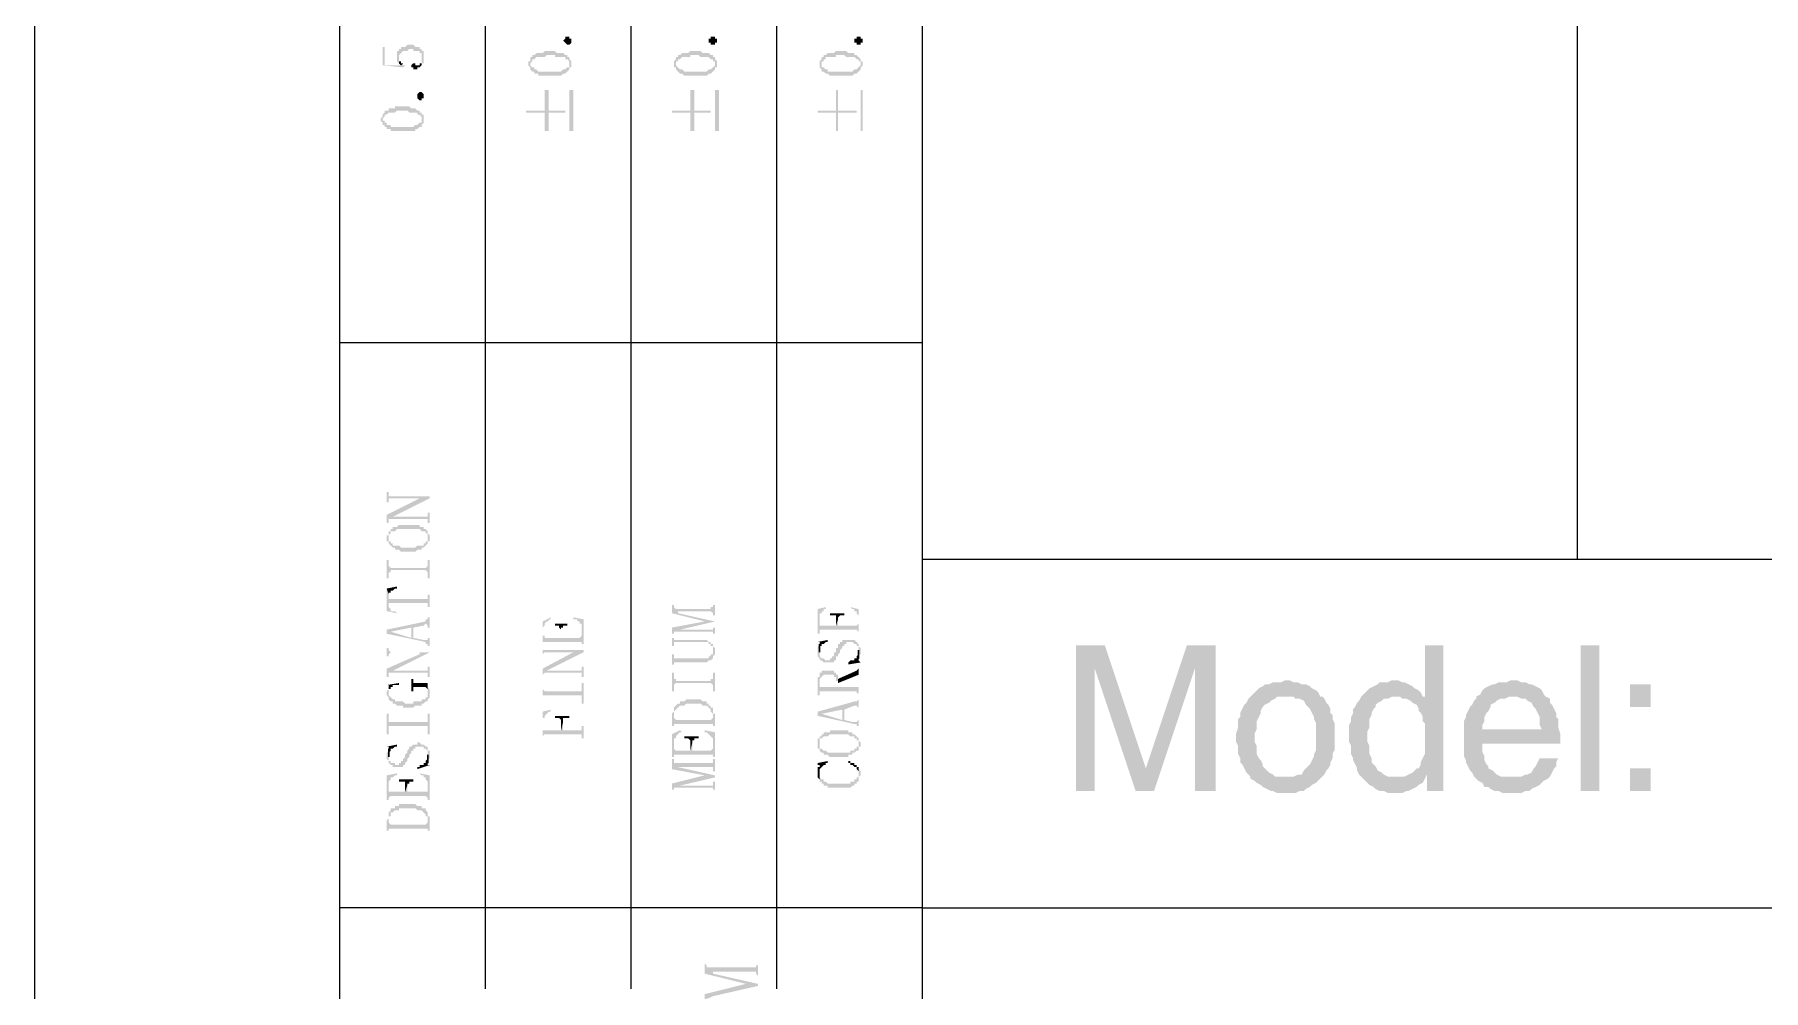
# Model space of a CAD drawing. Header units: millimetres. Extents: x 7018 to 13530, y 4187 to 5692.
# Drawn here: x 8411.44 to 8449.47, y 4977.43 to 4998.45 of the extents above; entities that cross this region are included whole.
import ezdxf

# ---------------------------------------------------------------- set-up
doc = ezdxf.new("R2010")
doc.units = ezdxf.units.MM

msp = doc.modelspace()

# ---------------------------------------------------------------- hatches: boundary and pattern name
at = {"transparency": 33554559}
for points in [[(8419.093, 4998.178), (8419.093, 4997.772), (8419.545, 4997.727), (8419.59, 4997.772), (8419.545, 4997.772), (8419.545, 4997.817), (8419.499, 4997.772), (8419.138, 4997.772), (8419.138, 4998.178)], [(8419.409, 4997.998), (8419.409, 4997.908), (8419.409, 4997.862), (8419.409, 4997.862), (8419.454, 4997.817), (8419.454, 4997.953), (8419.454, 4997.998), (8419.454, 4997.998), (8419.499, 4998.043), (8419.499, 4998.043), (8419.545, 4998.088), (8419.635, 4998.088), (8419.68, 4998.133), (8419.77, 4998.133), (8419.77, 4998.088), (8419.906, 4998.088), (8419.906, 4998.043), (8419.951, 4998.043), (8419.951, 4997.998), (8419.951, 4997.953), (8419.951, 4997.817), (8419.996, 4997.817), (8419.996, 4997.862), (8419.996, 4997.953), (8419.996, 4997.998), (8419.996, 4998.088), (8419.951, 4998.088), (8419.951, 4998.133), (8419.906, 4998.133), (8419.906, 4998.178), (8419.815, 4998.178), (8419.77, 4998.224), (8419.635, 4998.224), (8419.59, 4998.178), (8419.499, 4998.178), (8419.499, 4998.133), (8419.454, 4998.133), (8419.454, 4998.088), (8419.409, 4998.088), (8419.409, 4998.043)], [(8422.298, 4997.817), (8422.298, 4997.772), (8422.298, 4997.772), (8422.343, 4997.727), (8422.343, 4997.682), (8422.343, 4997.817), (8422.343, 4997.817), (8422.388, 4997.862), (8422.388, 4997.908), (8422.433, 4997.908), (8422.478, 4997.953), (8422.659, 4997.953), (8422.704, 4997.998), (8422.884, 4997.998), (8422.884, 4997.953), (8423.11, 4997.953), (8423.11, 4997.908), (8423.155, 4997.908), (8423.2, 4997.862), (8423.2, 4997.817), (8423.2, 4997.953), (8423.155, 4997.953), (8423.155, 4997.998), (8423.11, 4997.998), (8423.065, 4998.043), (8422.929, 4998.043), (8422.884, 4998.088), (8422.659, 4998.088), (8422.614, 4998.043), (8422.478, 4998.043), (8422.433, 4997.998), (8422.388, 4997.998), (8422.388, 4997.953), (8422.343, 4997.953), (8422.343, 4997.908), (8422.343, 4997.862), (8422.298, 4997.862)], [(8423.245, 4998.314), (8423.245, 4998.269), (8423.245, 4998.269), (8423.2, 4998.224), (8423.155, 4998.224), (8423.11, 4998.269), (8423.11, 4998.269), (8423.065, 4998.314), (8423.065, 4998.314), (8423.11, 4998.359), (8423.11, 4998.404), (8423.2, 4998.404), (8423.2, 4998.359), (8423.245, 4998.359), (8423.245, 4998.314)], [(8425.502, 4997.817), (8425.502, 4997.772), (8425.502, 4997.727), (8425.547, 4997.727), (8425.547, 4997.682), (8425.547, 4997.817), (8425.547, 4997.862), (8425.592, 4997.862), (8425.592, 4997.908), (8425.637, 4997.908), (8425.683, 4997.953), (8425.863, 4997.953), (8425.863, 4997.998), (8426.044, 4997.998), (8426.089, 4997.953), (8426.269, 4997.953), (8426.314, 4997.908), (8426.36, 4997.908), (8426.36, 4997.862), (8426.405, 4997.862), (8426.405, 4997.817), (8426.405, 4997.953), (8426.36, 4997.953), (8426.36, 4997.998), (8426.314, 4997.998), (8426.269, 4998.043), (8426.134, 4998.043), (8426.089, 4998.088), (8425.863, 4998.088), (8425.818, 4998.043), (8425.683, 4998.043), (8425.637, 4997.998), (8425.592, 4997.998), (8425.592, 4997.953), (8425.547, 4997.953), (8425.547, 4997.908), (8425.547, 4997.908), (8425.502, 4997.862)], [(8426.45, 4998.314), (8426.45, 4998.269), (8426.405, 4998.269), (8426.405, 4998.224), (8426.314, 4998.224), (8426.314, 4998.269), (8426.269, 4998.269), (8426.269, 4998.314), (8426.269, 4998.359), (8426.314, 4998.359), (8426.314, 4998.404), (8426.405, 4998.404), (8426.405, 4998.359), (8426.45, 4998.359), (8426.45, 4998.314)], [(8428.706, 4997.817), (8428.706, 4997.772), (8428.706, 4997.727), (8428.706, 4997.727), (8428.752, 4997.682), (8428.752, 4997.817), (8428.752, 4997.862), (8428.797, 4997.862), (8428.797, 4997.908), (8428.842, 4997.908), (8428.842, 4997.953), (8429.067, 4997.953), (8429.067, 4997.998), (8429.248, 4997.998), (8429.293, 4997.953), (8429.474, 4997.953), (8429.519, 4997.908), (8429.564, 4997.908), (8429.564, 4997.862), (8429.609, 4997.862), (8429.609, 4997.817), (8429.609, 4997.908), (8429.564, 4997.953), (8429.564, 4997.953), (8429.519, 4997.998), (8429.474, 4997.998), (8429.474, 4998.043), (8429.338, 4998.043), (8429.293, 4998.088), (8429.067, 4998.088), (8429.022, 4998.043), (8428.887, 4998.043), (8428.842, 4997.998), (8428.797, 4997.998), (8428.797, 4997.953), (8428.752, 4997.953), (8428.752, 4997.908), (8428.752, 4997.908), (8428.706, 4997.862)], [(8429.654, 4998.314), (8429.654, 4998.269), (8429.609, 4998.269), (8429.609, 4998.224), (8429.519, 4998.224), (8429.519, 4998.269), (8429.474, 4998.269), (8429.474, 4998.314), (8429.474, 4998.359), (8429.519, 4998.359), (8429.519, 4998.404), (8429.609, 4998.404), (8429.609, 4998.359), (8429.654, 4998.359), (8429.654, 4998.314)], [(8419.454, 4997.817), (8419.454, 4997.817), (8419.499, 4997.772), (8419.499, 4997.772), (8419.545, 4997.817), (8419.499, 4997.817), (8419.499, 4997.862), (8419.454, 4997.862), (8419.454, 4997.908), (8419.454, 4997.953)], [(8419.725, 4997.772), (8419.725, 4997.727), (8419.77, 4997.727), (8419.77, 4997.682), (8419.86, 4997.682), (8419.86, 4997.727), (8419.906, 4997.727), (8419.951, 4997.772), (8419.951, 4997.953), (8419.951, 4997.862), (8419.951, 4997.817), (8419.906, 4997.817), (8419.906, 4997.772), (8419.815, 4997.772), (8419.815, 4997.817), (8419.77, 4997.817)], [(8422.343, 4997.682), (8422.388, 4997.637), (8422.433, 4997.637), (8422.433, 4997.592), (8422.523, 4997.592), (8422.523, 4997.547), (8423.02, 4997.547), (8423.065, 4997.592), (8423.11, 4997.592), (8423.155, 4997.637), (8423.155, 4997.637), (8423.2, 4997.682), (8423.2, 4997.727), (8423.245, 4997.727), (8423.245, 4997.772), (8423.245, 4997.817), (8423.245, 4997.862), (8423.245, 4997.862), (8423.2, 4997.908), (8423.2, 4997.772), (8423.2, 4997.727), (8423.155, 4997.727), (8423.11, 4997.682), (8423.065, 4997.682), (8423.02, 4997.637), (8422.523, 4997.637), (8422.478, 4997.682), (8422.433, 4997.682), (8422.433, 4997.727), (8422.388, 4997.727), (8422.343, 4997.772), (8422.343, 4997.817)], [(8425.547, 4997.682), (8425.592, 4997.637), (8425.592, 4997.637), (8425.637, 4997.592), (8425.683, 4997.592), (8425.728, 4997.547), (8426.224, 4997.547), (8426.269, 4997.592), (8426.314, 4997.592), (8426.36, 4997.637), (8426.36, 4997.637), (8426.405, 4997.682), (8426.405, 4997.727), (8426.45, 4997.727), (8426.45, 4997.772), (8426.45, 4997.817), (8426.45, 4997.862), (8426.45, 4997.862), (8426.405, 4997.908), (8426.405, 4997.772), (8426.405, 4997.772), (8426.36, 4997.727), (8426.36, 4997.727), (8426.314, 4997.682), (8426.269, 4997.682), (8426.224, 4997.637), (8425.728, 4997.637), (8425.683, 4997.682), (8425.637, 4997.682), (8425.592, 4997.727), (8425.592, 4997.727), (8425.547, 4997.772), (8425.547, 4997.817)], [(8428.752, 4997.682), (8428.752, 4997.637), (8428.797, 4997.637), (8428.842, 4997.592), (8428.887, 4997.592), (8428.932, 4997.547), (8429.429, 4997.547), (8429.474, 4997.592), (8429.519, 4997.592), (8429.564, 4997.637), (8429.564, 4997.637), (8429.609, 4997.682), (8429.609, 4997.727), (8429.609, 4997.727), (8429.654, 4997.772), (8429.654, 4997.817), (8429.654, 4997.862), (8429.609, 4997.862), (8429.609, 4997.908), (8429.609, 4997.772), (8429.609, 4997.772), (8429.564, 4997.727), (8429.564, 4997.727), (8429.519, 4997.682), (8429.474, 4997.682), (8429.429, 4997.637), (8428.887, 4997.637), (8428.887, 4997.682), (8428.842, 4997.682), (8428.797, 4997.727), (8428.752, 4997.727), (8428.752, 4997.772), (8428.752, 4997.817)], [(8419.996, 4997.095), (8419.996, 4997.05), (8419.951, 4997.05), (8419.951, 4997.005), (8419.906, 4997.005), (8419.86, 4997.05), (8419.86, 4997.095), (8419.86, 4997.14), (8419.86, 4997.14), (8419.906, 4997.186), (8419.951, 4997.186), (8419.996, 4997.14), (8419.996, 4997.095)], [(8422.252, 4996.779), (8422.252, 4996.734), (8422.659, 4996.734), (8422.659, 4996.328), (8422.749, 4996.328), (8422.749, 4996.734), (8423.11, 4996.734), (8423.11, 4996.779), (8422.749, 4996.779), (8422.749, 4997.231), (8422.659, 4997.231), (8422.659, 4996.779)], [(8423.291, 4996.328), (8423.291, 4997.231), (8423.2, 4997.231), (8423.2, 4996.328)], [(8425.457, 4996.779), (8425.457, 4996.734), (8425.863, 4996.734), (8425.863, 4996.328), (8425.953, 4996.328), (8425.953, 4996.734), (8426.314, 4996.734), (8426.314, 4996.779), (8425.953, 4996.779), (8425.953, 4997.231), (8425.863, 4997.231), (8425.863, 4996.779)], [(8426.495, 4996.328), (8426.495, 4997.231), (8426.405, 4997.231), (8426.405, 4996.328)], [(8428.661, 4996.779), (8428.661, 4996.734), (8429.067, 4996.734), (8429.067, 4996.328), (8429.113, 4996.328), (8429.113, 4996.734), (8429.519, 4996.734), (8429.519, 4996.779), (8429.113, 4996.779), (8429.113, 4997.231), (8429.067, 4997.231), (8429.067, 4996.779)], [(8429.654, 4996.328), (8429.654, 4997.231), (8429.609, 4997.231), (8429.609, 4996.328)], [(8419.048, 4996.599), (8419.048, 4996.554), (8419.093, 4996.509), (8419.093, 4996.463), (8419.093, 4996.599), (8419.093, 4996.599), (8419.138, 4996.644), (8419.138, 4996.689), (8419.184, 4996.689), (8419.229, 4996.734), (8419.364, 4996.734), (8419.409, 4996.779), (8419.635, 4996.779), (8419.68, 4996.734), (8419.86, 4996.734), (8419.86, 4996.689), (8419.906, 4996.689), (8419.951, 4996.644), (8419.951, 4996.599), (8419.951, 4996.734), (8419.906, 4996.734), (8419.906, 4996.779), (8419.86, 4996.779), (8419.815, 4996.824), (8419.725, 4996.824), (8419.68, 4996.87), (8419.364, 4996.87), (8419.364, 4996.824), (8419.229, 4996.824), (8419.229, 4996.779), (8419.138, 4996.779), (8419.138, 4996.734), (8419.138, 4996.734), (8419.093, 4996.689), (8419.093, 4996.644), (8419.093, 4996.644)], [(8419.093, 4996.463), (8419.138, 4996.463), (8419.138, 4996.418), (8419.184, 4996.418), (8419.184, 4996.373), (8419.274, 4996.373), (8419.274, 4996.328), (8419.815, 4996.328), (8419.815, 4996.373), (8419.86, 4996.373), (8419.906, 4996.418), (8419.951, 4996.418), (8419.951, 4996.463), (8419.951, 4996.463), (8419.996, 4996.509), (8419.996, 4996.554), (8419.996, 4996.599), (8419.996, 4996.644), (8419.996, 4996.689), (8419.951, 4996.689), (8419.951, 4996.554), (8419.951, 4996.509), (8419.906, 4996.509), (8419.86, 4996.463), (8419.815, 4996.463), (8419.77, 4996.418), (8419.274, 4996.418), (8419.274, 4996.463), (8419.184, 4996.463), (8419.184, 4996.509), (8419.138, 4996.509), (8419.138, 4996.554), (8419.093, 4996.554), (8419.093, 4996.599)], [(8419.184, 4988.385), (8419.184, 4988.159), (8419.229, 4988.159), (8419.229, 4988.249), (8420.131, 4988.249), (8420.131, 4988.294), (8419.229, 4988.294), (8419.229, 4988.385)], [(8419.184, 4987.888), (8419.184, 4987.708), (8419.229, 4987.708), (8419.229, 4987.798), (8419.274, 4987.798), (8419.319, 4987.843), (8420.131, 4988.249), (8419.906, 4988.249)], [(8419.274, 4987.798), (8420.086, 4987.798), (8420.086, 4987.708), (8420.131, 4987.708), (8420.131, 4987.933), (8420.086, 4987.933), (8420.086, 4987.888), (8420.086, 4987.843), (8419.319, 4987.843)], [(8419.184, 4987.392), (8419.184, 4987.347), (8419.184, 4987.302), (8419.229, 4987.302), (8419.229, 4987.256), (8419.229, 4987.256), (8419.274, 4987.211), (8419.274, 4987.211), (8419.319, 4987.166), (8419.364, 4987.166), (8419.364, 4987.121), (8419.454, 4987.121), (8419.499, 4987.076), (8419.815, 4987.076), (8419.86, 4987.121), (8419.951, 4987.121), (8419.951, 4987.166), (8419.996, 4987.166), (8420.041, 4987.211), (8420.041, 4987.211), (8420.086, 4987.256), (8420.086, 4987.302), (8420.131, 4987.302), (8420.131, 4987.347), (8420.131, 4987.392), (8420.131, 4987.437), (8420.131, 4987.437), (8420.086, 4987.482), (8420.086, 4987.392), (8420.086, 4987.347), (8420.086, 4987.302), (8420.041, 4987.302), (8420.041, 4987.256), (8419.996, 4987.256), (8419.996, 4987.211), (8419.86, 4987.211), (8419.815, 4987.166), (8419.499, 4987.166), (8419.454, 4987.211), (8419.319, 4987.211), (8419.319, 4987.256), (8419.274, 4987.256), (8419.274, 4987.302), (8419.229, 4987.302), (8419.229, 4987.347), (8419.229, 4987.482), (8419.229, 4987.437), (8419.184, 4987.437)], [(8419.229, 4987.482), (8419.229, 4987.392), (8419.229, 4987.437), (8419.229, 4987.437), (8419.274, 4987.482), (8419.274, 4987.527), (8419.364, 4987.527), (8419.409, 4987.572), (8419.906, 4987.572), (8419.951, 4987.527), (8420.041, 4987.527), (8420.041, 4987.482), (8420.086, 4987.482), (8420.086, 4987.437), (8420.086, 4987.392), (8420.086, 4987.527), (8420.086, 4987.527), (8420.041, 4987.572), (8419.996, 4987.572), (8419.996, 4987.617), (8419.906, 4987.617), (8419.906, 4987.663), (8419.454, 4987.663), (8419.409, 4987.617), (8419.319, 4987.617), (8419.319, 4987.572), (8419.274, 4987.572), (8419.274, 4987.527), (8419.229, 4987.527)], [(8419.184, 4986.895), (8419.184, 4986.489), (8419.229, 4986.489), (8419.229, 4986.625), (8419.274, 4986.625), (8419.274, 4986.67), (8420.041, 4986.67), (8420.086, 4986.625), (8420.086, 4986.489), (8420.131, 4986.489), (8420.131, 4986.895), (8420.086, 4986.895), (8420.086, 4986.76), (8420.086, 4986.76), (8420.041, 4986.715), (8419.274, 4986.715), (8419.229, 4986.76), (8419.229, 4986.895)], [(8419.184, 4986.264), (8419.229, 4986.128), (8419.229, 4986.173), (8419.274, 4986.173), (8419.274, 4986.218), (8419.319, 4986.218), (8419.364, 4986.264), (8419.409, 4986.264), (8419.409, 4986.309)], [(8419.184, 4986.264), (8419.184, 4985.767), (8419.409, 4985.722), (8419.409, 4985.722), (8419.364, 4985.767), (8419.274, 4985.767), (8419.274, 4985.812), (8419.274, 4985.812), (8419.229, 4985.857), (8419.229, 4986.128)], [(8419.229, 4986.128), (8419.229, 4985.902), (8419.229, 4985.948), (8420.086, 4985.948), (8420.086, 4985.857), (8420.131, 4985.857), (8420.131, 4986.128), (8420.086, 4986.128), (8420.086, 4986.083), (8420.086, 4986.038), (8419.229, 4986.038), (8419.229, 4986.083)], [(8425.457, 4985.902), (8425.457, 4985.722), (8426.179, 4985.541), (8426.405, 4985.541), (8425.592, 4985.722), (8425.592, 4985.767), (8425.547, 4985.812), (8425.547, 4985.812), (8425.502, 4985.857), (8425.502, 4985.902), (8425.502, 4985.902)], [(8425.547, 4985.812), (8425.592, 4985.767), (8426.314, 4985.767), (8426.36, 4985.722), (8426.36, 4985.677), (8426.405, 4985.677), (8426.405, 4985.902), (8426.36, 4985.902), (8426.36, 4985.857), (8426.314, 4985.857), (8426.314, 4985.812)], [(8419.184, 4985.361), (8419.184, 4985.271), (8419.274, 4985.316), (8419.725, 4985.406), (8419.725, 4985.18), (8419.77, 4985.406), (8419.996, 4985.451), (8419.996, 4985.451), (8420.041, 4985.496), (8420.086, 4985.451), (8420.086, 4985.406), (8420.131, 4985.406), (8420.131, 4985.632), (8420.086, 4985.632), (8420.086, 4985.587), (8420.041, 4985.587), (8420.041, 4985.541)], [(8422.614, 4985.541), (8422.614, 4985.045), (8422.614, 4985.406), (8422.614, 4985.406), (8422.659, 4985.451), (8422.659, 4985.496), (8422.659, 4985.496), (8422.704, 4985.541), (8422.749, 4985.541), (8422.749, 4985.587), (8422.794, 4985.587), (8422.794, 4985.632)], [(8423.291, 4985.587), (8423.381, 4985.587), (8423.381, 4985.541), (8423.426, 4985.541), (8423.426, 4985.496), (8423.471, 4985.496), (8423.471, 4985.451), (8423.471, 4985.045), (8423.516, 4985.045), (8423.516, 4985.587), (8423.291, 4985.632)], [(8425.457, 4985.406), (8425.457, 4985.271), (8425.502, 4985.271), (8425.502, 4985.316), (8425.547, 4985.316), (8425.637, 4985.361), (8426.405, 4985.541), (8426.179, 4985.541)], [(8428.661, 4985.812), (8428.661, 4985.271), (8428.706, 4985.271), (8428.706, 4985.632), (8428.706, 4985.677), (8428.706, 4985.722), (8428.752, 4985.722), (8428.752, 4985.767), (8428.797, 4985.767), (8428.797, 4985.812), (8428.842, 4985.812), (8428.842, 4985.857)], [(8428.706, 4985.316), (8428.706, 4985.361), (8429.519, 4985.361), (8429.564, 4985.316), (8429.564, 4985.496), (8429.564, 4985.496), (8429.519, 4985.451), (8429.113, 4985.451), (8429.113, 4985.587), (8429.067, 4985.451), (8428.706, 4985.451), (8428.706, 4985.632)], [(8428.932, 4985.722), (8428.932, 4985.677), (8429.067, 4985.677), (8429.067, 4985.632), (8429.067, 4985.451), (8429.113, 4985.587), (8429.113, 4985.632), (8429.113, 4985.632), (8429.158, 4985.677), (8429.248, 4985.677), (8429.248, 4985.722)], [(8429.383, 4985.857), (8429.383, 4985.857), (8429.429, 4985.812), (8429.474, 4985.812), (8429.474, 4985.767), (8429.519, 4985.767), (8429.519, 4985.722), (8429.519, 4985.722), (8429.564, 4985.677), (8429.564, 4985.632), (8429.564, 4985.271), (8429.564, 4985.812)], [(8419.184, 4985.271), (8420.041, 4985.09), (8420.041, 4985.045), (8420.086, 4985.045), (8420.086, 4985), (8420.131, 4985), (8420.131, 4985.18), (8420.086, 4985.18), (8420.086, 4985.135), (8419.996, 4985.135), (8419.77, 4985.18), (8419.77, 4985.406), (8419.725, 4985.18), (8419.274, 4985.316), (8419.274, 4985.316)], [(8422.614, 4985.045), (8422.614, 4985.09), (8423.471, 4985.09), (8423.471, 4985.225), (8423.471, 4985.225), (8423.426, 4985.18), (8423.02, 4985.18), (8423.02, 4985.361), (8423.02, 4985.18), (8422.659, 4985.18), (8422.659, 4985.225), (8422.614, 4985.225), (8422.614, 4985.406)], [(8422.884, 4985.496), (8422.884, 4985.451), (8422.975, 4985.451), (8422.975, 4985.406), (8422.975, 4985.406), (8423.02, 4985.361), (8423.02, 4985.18), (8423.02, 4985.361), (8423.02, 4985.406), (8423.065, 4985.406), (8423.065, 4985.451), (8423.155, 4985.451), (8423.155, 4985.496)], [(8425.457, 4985.18), (8425.457, 4985), (8425.502, 4985), (8425.502, 4985.045), (8425.502, 4985.09), (8426.269, 4985.09), (8426.269, 4985.045), (8426.314, 4985.045), (8426.314, 4985), (8426.36, 4985), (8426.36, 4984.91), (8426.36, 4985.045), (8426.314, 4985.045), (8426.314, 4985.09), (8426.269, 4985.09), (8426.224, 4985.135), (8425.502, 4985.135), (8425.502, 4985.18), (8425.502, 4985.18)], [(8425.547, 4985.316), (8426.36, 4985.316), (8426.36, 4985.271), (8426.405, 4985.271), (8426.405, 4985.406), (8426.36, 4985.406), (8426.36, 4985.361), (8425.637, 4985.361)], [(8428.661, 4984.864), (8428.661, 4984.774), (8428.661, 4984.774), (8428.706, 4984.729), (8428.706, 4984.684), (8428.752, 4984.684), (8428.797, 4984.639), (8429.022, 4984.639), (8429.022, 4984.684), (8429.067, 4984.684), (8429.067, 4984.729), (8429.067, 4984.774), (8429.113, 4984.774), (8429.113, 4984.819), (8429.113, 4984.819), (8429.158, 4984.864), (8429.158, 4984.91), (8429.158, 4984.91), (8429.203, 4984.955), (8429.203, 4985), (8429.248, 4985), (8429.248, 4985.045), (8429.293, 4985.045), (8429.293, 4985.09), (8429.429, 4985.09), (8429.474, 4985.045), (8429.519, 4985.045), (8429.519, 4985), (8429.564, 4985), (8429.564, 4984.91), (8429.564, 4984.774), (8429.564, 4984.819), (8429.609, 4984.819), (8429.609, 4984.91), (8429.609, 4984.955), (8429.564, 4985), (8429.564, 4985.045), (8429.564, 4985.045), (8429.519, 4985.09), (8429.519, 4985.09), (8429.474, 4985.135), (8429.203, 4985.135), (8429.203, 4985.09), (8429.158, 4985.09), (8429.158, 4985.045), (8429.113, 4985.045), (8429.113, 4984.955), (8429.067, 4984.955), (8429.067, 4984.864), (8429.022, 4984.864), (8429.022, 4984.774), (8428.977, 4984.774), (8428.977, 4984.729), (8428.932, 4984.729), (8428.932, 4984.684), (8428.842, 4984.684), (8428.797, 4984.729), (8428.752, 4984.729), (8428.706, 4984.774), (8428.706, 4984.819), (8428.706, 4985), (8428.661, 4985), (8428.661, 4984.955), (8428.661, 4984.91)], [(8428.661, 4985.09), (8428.706, 4985.09), (8428.706, 4984.91), (8428.706, 4985), (8428.752, 4985), (8428.752, 4985.045), (8428.797, 4985.045), (8428.842, 4985.09), (8428.887, 4985.09), (8428.887, 4985.135)], [(8419.184, 4984.955), (8419.184, 4984.774), (8419.229, 4984.774), (8419.229, 4984.819), (8419.229, 4984.819), (8419.274, 4984.864), (8419.906, 4984.864), (8419.906, 4984.819), (8420.131, 4984.864), (8419.274, 4984.864), (8419.229, 4984.91), (8419.229, 4984.955)], [(8419.184, 4984.503), (8419.184, 4984.323), (8419.229, 4984.323), (8419.229, 4984.368), (8419.229, 4984.413), (8419.274, 4984.413), (8419.319, 4984.458), (8420.131, 4984.864), (8419.906, 4984.819)], [(8422.614, 4985), (8422.614, 4984.774), (8422.614, 4984.819), (8422.614, 4984.819), (8422.659, 4984.864), (8423.516, 4984.864), (8423.516, 4984.91), (8422.614, 4984.91)], [(8422.614, 4984.503), (8422.614, 4984.323), (8422.614, 4984.368), (8422.614, 4984.368), (8422.659, 4984.413), (8422.659, 4984.413), (8422.704, 4984.458), (8423.516, 4984.864), (8423.291, 4984.864)], [(8425.457, 4984.819), (8425.457, 4984.594), (8425.502, 4984.594), (8425.502, 4984.639), (8426.224, 4984.639), (8426.269, 4984.684), (8426.314, 4984.684), (8426.36, 4984.729), (8426.36, 4984.774), (8426.36, 4984.774), (8426.405, 4984.819), (8426.405, 4984.91), (8426.405, 4984.955), (8426.405, 4984.955), (8426.36, 4985), (8426.36, 4984.864), (8426.36, 4984.819), (8426.314, 4984.819), (8426.314, 4984.774), (8426.269, 4984.774), (8426.269, 4984.729), (8425.502, 4984.729), (8425.502, 4984.774), (8425.502, 4984.819)], [(8429.338, 4984.639), (8429.338, 4984.594), (8429.609, 4984.639), (8429.564, 4984.684), (8429.564, 4984.864), (8429.564, 4984.819), (8429.519, 4984.774), (8429.519, 4984.729), (8429.474, 4984.729), (8429.474, 4984.684), (8429.383, 4984.684)], [(8434.98, 4985.016), (8434.348, 4985.016), (8434.348, 4981.812), (8434.754, 4981.812), (8434.754, 4984.52)], [(8434.98, 4985.016), (8434.754, 4984.52), (8435.657, 4981.812), (8435.882, 4982.309)], [(8437.417, 4985.016), (8436.785, 4985.016), (8435.882, 4982.309), (8435.657, 4981.812), (8436.063, 4981.812), (8436.966, 4984.52), (8436.966, 4984.52)], [(8437.417, 4985.016), (8436.966, 4984.52), (8436.966, 4981.812), (8437.417, 4981.812)], [(8442.427, 4985.016), (8442.02, 4985.016), (8442.02, 4983.843), (8441.704, 4983.798), (8441.75, 4983.753), (8441.84, 4983.708), (8441.885, 4983.617), (8441.885, 4983.572), (8441.93, 4983.527), (8441.975, 4983.437), (8441.975, 4983.347), (8442.02, 4983.301), (8442.02, 4982.624), (8441.975, 4982.534), (8441.93, 4982.444), (8441.93, 4982.399), (8441.885, 4982.309), (8441.84, 4982.309), (8441.795, 4982.263), (8441.75, 4982.218), (8441.659, 4982.173), (8442.066, 4982.173), (8442.066, 4981.812), (8442.427, 4981.812)], [(8445.45, 4981.812), (8445.45, 4985.016), (8445.857, 4985.016), (8445.857, 4981.812)], [(8419.274, 4984.413), (8420.086, 4984.413), (8420.086, 4984.368), (8420.086, 4984.323), (8420.131, 4984.323), (8420.131, 4984.549), (8420.086, 4984.549), (8420.086, 4984.458), (8419.319, 4984.458)], [(8422.659, 4984.413), (8423.471, 4984.413), (8423.471, 4984.323), (8423.516, 4984.323), (8423.516, 4984.549), (8423.471, 4984.549), (8423.471, 4984.503), (8423.471, 4984.458), (8422.704, 4984.458)], [(8425.457, 4984.413), (8425.457, 4984.007), (8425.502, 4984.007), (8425.502, 4984.142), (8425.502, 4984.142), (8425.547, 4984.187), (8426.314, 4984.187), (8426.36, 4984.142), (8426.36, 4984.007), (8426.405, 4984.007), (8426.405, 4984.413), (8426.36, 4984.413), (8426.36, 4984.278), (8426.314, 4984.278), (8426.314, 4984.233), (8425.547, 4984.233), (8425.547, 4984.278), (8425.502, 4984.278), (8425.502, 4984.413)], [(8428.661, 4984.233), (8428.661, 4983.917), (8428.706, 4983.917), (8428.706, 4984.233), (8428.706, 4984.278), (8428.706, 4984.278), (8428.752, 4984.323), (8428.752, 4984.323), (8428.797, 4984.368), (8429.022, 4984.368), (8429.022, 4984.323), (8429.067, 4984.323), (8429.067, 4984.278), (8429.067, 4984.233), (8429.113, 4984.233), (8429.113, 4984.097), (8429.113, 4984.368), (8429.067, 4984.368), (8429.067, 4984.413), (8429.022, 4984.413), (8429.022, 4984.458), (8428.752, 4984.458), (8428.752, 4984.413), (8428.706, 4984.413), (8428.706, 4984.368), (8428.706, 4984.323), (8428.661, 4984.323)], [(8428.706, 4983.962), (8428.706, 4984.007), (8429.519, 4984.007), (8429.519, 4983.962), (8429.564, 4983.962), (8429.564, 4983.917), (8429.564, 4984.142), (8429.564, 4984.097), (8429.113, 4984.097), (8429.113, 4984.278), (8429.113, 4984.368), (8429.113, 4984.097), (8428.706, 4984.097), (8428.706, 4984.187)], [(8429.113, 4984.278), (8429.113, 4984.187), (8429.564, 4984.368), (8429.564, 4984.549), (8429.564, 4984.503), (8429.564, 4984.503), (8429.519, 4984.458), (8429.519, 4984.458)], [(8419.184, 4984.142), (8419.229, 4984.142), (8419.229, 4983.962), (8419.229, 4984.007), (8419.229, 4984.052), (8419.274, 4984.052), (8419.274, 4984.097), (8419.319, 4984.097), (8419.319, 4984.142), (8419.454, 4984.142), (8419.454, 4984.187)], [(8419.184, 4983.962), (8419.184, 4983.917), (8419.184, 4983.917), (8419.229, 4983.872), (8419.229, 4983.826), (8419.229, 4983.826), (8419.274, 4983.781), (8419.319, 4983.781), (8419.319, 4983.736), (8419.364, 4983.736), (8419.409, 4983.691), (8419.545, 4983.691), (8419.545, 4983.646), (8419.77, 4983.646), (8419.815, 4983.691), (8419.951, 4983.691), (8419.951, 4983.736), (8419.996, 4983.736), (8420.041, 4983.781), (8420.086, 4983.781), (8420.086, 4983.826), (8420.086, 4983.826), (8420.131, 4983.872), (8420.131, 4983.917), (8420.131, 4984.007), (8420.131, 4984.052), (8420.131, 4984.052), (8420.086, 4984.097), (8420.086, 4983.962), (8420.086, 4983.917), (8420.086, 4983.872), (8420.041, 4983.872), (8420.041, 4983.826), (8419.951, 4983.826), (8419.951, 4983.781), (8419.77, 4983.781), (8419.77, 4983.736), (8419.59, 4983.736), (8419.545, 4983.781), (8419.364, 4983.781), (8419.364, 4983.826), (8419.319, 4983.826), (8419.274, 4983.872), (8419.274, 4983.872), (8419.229, 4983.917), (8419.229, 4983.962), (8419.229, 4984.097), (8419.229, 4984.052), (8419.184, 4984.007), (8419.184, 4984.007)], [(8419.725, 4984.278), (8419.725, 4984.007), (8419.77, 4984.007), (8419.77, 4984.052), (8419.77, 4984.097), (8420.041, 4984.097), (8420.086, 4984.187), (8419.77, 4984.187), (8419.77, 4984.233), (8419.77, 4984.278)], [(8420.041, 4984.097), (8420.086, 4984.052), (8420.086, 4984.007), (8420.086, 4983.962), (8420.086, 4984.097), (8420.086, 4984.187)], [(8422.614, 4984.187), (8422.614, 4983.736), (8422.614, 4983.917), (8423.471, 4983.917), (8423.471, 4983.736), (8423.516, 4983.736), (8423.516, 4984.187), (8423.471, 4984.187), (8423.471, 4984.052), (8423.471, 4984.007), (8422.659, 4984.007), (8422.614, 4984.052)], [(8438.951, 4984.249), (8438.951, 4984.249), (8438.861, 4984.204), (8438.681, 4984.204), (8438.59, 4984.159), (8438.5, 4984.159), (8438.455, 4984.114), (8438.365, 4984.069), (8438.32, 4984.024), (8438.229, 4983.933), (8438.184, 4983.888), (8438.184, 4983.888), (8438.139, 4983.843), (8438.094, 4983.753), (8438.049, 4983.708), (8438.004, 4983.617), (8437.958, 4983.527), (8437.958, 4983.437), (8437.913, 4983.392), (8437.913, 4983.211), (8437.868, 4983.076), (8437.868, 4982.986), (8437.868, 4982.895), (8437.913, 4982.805), (8437.913, 4982.624), (8437.958, 4982.534), (8437.958, 4982.444), (8438.004, 4982.399), (8438.049, 4982.309), (8438.094, 4982.218), (8438.139, 4982.173), (8438.184, 4982.128), (8438.184, 4982.083), (8438.951, 4982.128), (8438.726, 4982.128), (8438.681, 4982.173), (8438.59, 4982.218), (8438.545, 4982.263), (8438.455, 4982.354), (8438.455, 4982.399), (8438.41, 4982.489), (8438.365, 4982.534), (8438.32, 4982.624), (8438.32, 4982.805), (8438.274, 4982.895), (8438.274, 4983.076), (8438.32, 4983.166), (8438.32, 4983.347), (8438.365, 4983.437), (8438.41, 4983.527), (8438.41, 4983.572), (8438.455, 4983.662), (8438.5, 4983.708), (8438.59, 4983.753), (8438.635, 4983.798), (8438.726, 4983.843), (8438.771, 4983.888), (8439.719, 4983.888), (8439.674, 4983.978), (8439.628, 4984.024), (8439.538, 4984.069), (8439.493, 4984.114), (8439.403, 4984.159), (8439.312, 4984.159), (8439.222, 4984.204), (8439.132, 4984.204), (8439.042, 4984.249)], [(8441.343, 4984.249), (8441.298, 4984.249), (8441.208, 4984.204), (8441.027, 4984.204), (8440.982, 4984.159), (8440.892, 4984.114), (8440.802, 4984.069), (8440.757, 4984.024), (8440.712, 4983.978), (8440.621, 4983.888), (8441.479, 4983.888), (8441.524, 4983.843), (8441.614, 4983.843), (8441.704, 4983.798), (8442.02, 4983.843), (8442.02, 4983.888), (8441.975, 4983.888), (8441.93, 4983.978), (8441.885, 4984.024), (8441.795, 4984.069), (8441.75, 4984.114), (8441.659, 4984.159), (8441.569, 4984.204), (8441.524, 4984.204), (8441.434, 4984.249)], [(8443.961, 4984.249), (8443.916, 4984.249), (8443.826, 4984.204), (8443.645, 4984.204), (8443.555, 4984.159), (8443.51, 4984.159), (8443.419, 4984.114), (8443.329, 4984.069), (8443.284, 4984.024), (8443.239, 4983.933), (8443.149, 4983.888), (8444.051, 4983.888), (8444.142, 4983.843), (8444.232, 4983.843), (8444.277, 4983.798), (8444.367, 4983.753), (8444.412, 4983.662), (8444.412, 4983.662), (8444.458, 4983.617), (8444.503, 4983.527), (8444.548, 4983.437), (8444.548, 4983.256), (8444.593, 4983.166), (8442.878, 4983.166), (8442.878, 4982.579), (8442.923, 4982.489), (8442.923, 4982.444), (8442.968, 4982.354), (8443.013, 4982.263), (8443.058, 4982.218), (8443.104, 4982.128), (8443.149, 4982.083), (8443.961, 4982.128), (8443.69, 4982.128), (8443.6, 4982.173), (8443.555, 4982.218), (8443.51, 4982.263), (8443.419, 4982.309), (8443.419, 4982.354), (8443.374, 4982.399), (8443.329, 4982.489), (8443.329, 4982.579), (8443.284, 4982.67), (8443.284, 4982.85), (8444.999, 4982.85), (8444.999, 4983.076), (8444.954, 4983.211), (8444.954, 4983.392), (8444.909, 4983.437), (8444.909, 4983.527), (8444.864, 4983.617), (8444.819, 4983.708), (8444.773, 4983.753), (8444.773, 4983.843), (8444.683, 4983.888), (8444.638, 4983.933), (8444.593, 4984.024), (8444.548, 4984.069), (8444.458, 4984.114), (8444.367, 4984.159), (8444.322, 4984.159), (8444.232, 4984.204), (8444.142, 4984.204), (8444.051, 4984.249)], [(8446.985, 4983.662), (8446.985, 4984.159), (8446.534, 4984.159), (8446.534, 4983.662)], [(8425.457, 4983.465), (8425.457, 4983.24), (8425.502, 4983.24), (8425.502, 4983.465), (8425.502, 4983.51), (8425.502, 4983.556), (8425.547, 4983.601), (8425.547, 4983.601), (8425.592, 4983.646), (8425.592, 4983.646), (8425.637, 4983.691), (8425.728, 4983.691), (8425.773, 4983.736), (8426.089, 4983.736), (8426.134, 4983.691), (8426.224, 4983.691), (8426.269, 4983.646), (8426.269, 4983.646), (8426.314, 4983.601), (8426.314, 4983.556), (8426.314, 4983.556), (8426.36, 4983.51), (8426.36, 4983.465), (8426.36, 4983.24), (8426.405, 4983.24), (8426.405, 4983.465), (8426.405, 4983.51), (8426.36, 4983.51), (8426.36, 4983.601), (8426.36, 4983.646), (8426.314, 4983.646), (8426.314, 4983.691), (8426.269, 4983.691), (8426.269, 4983.736), (8426.224, 4983.736), (8426.224, 4983.781), (8426.134, 4983.781), (8426.089, 4983.826), (8425.773, 4983.826), (8425.728, 4983.781), (8425.637, 4983.781), (8425.637, 4983.736), (8425.592, 4983.736), (8425.547, 4983.691), (8425.547, 4983.691), (8425.502, 4983.646), (8425.502, 4983.556), (8425.502, 4983.556), (8425.457, 4983.51), (8425.457, 4983.51)], [(8428.661, 4983.556), (8428.661, 4983.465), (8428.752, 4983.51), (8429.203, 4983.601), (8429.203, 4983.375), (8429.248, 4983.601), (8429.474, 4983.691), (8429.519, 4983.691), (8429.564, 4983.646), (8429.564, 4983.601), (8429.564, 4983.826), (8429.564, 4983.826), (8429.519, 4983.781), (8429.474, 4983.781)], [(8439.719, 4983.888), (8438.951, 4983.888), (8439.132, 4983.888), (8439.177, 4983.843), (8439.267, 4983.843), (8439.358, 4983.798), (8439.403, 4983.708), (8439.448, 4983.662), (8439.493, 4983.617), (8439.538, 4983.527), (8439.583, 4983.437), (8439.583, 4983.392), (8439.628, 4983.301), (8439.628, 4982.715), (8439.583, 4982.624), (8439.583, 4982.579), (8439.538, 4982.489), (8439.493, 4982.399), (8439.448, 4982.354), (8439.403, 4982.309), (8439.358, 4982.263), (8439.312, 4982.173), (8439.222, 4982.173), (8439.132, 4982.128), (8438.951, 4982.128), (8438.184, 4982.083), (8438.274, 4982.038), (8438.32, 4981.993), (8438.41, 4981.947), (8438.455, 4981.902), (8438.545, 4981.857), (8438.635, 4981.812), (8438.681, 4981.812), (8438.771, 4981.767), (8439.177, 4981.767), (8439.267, 4981.812), (8439.358, 4981.812), (8439.403, 4981.857), (8439.493, 4981.902), (8439.538, 4981.947), (8439.628, 4981.993), (8439.674, 4982.038), (8439.764, 4982.128), (8439.764, 4982.128), (8439.809, 4982.173), (8439.854, 4982.263), (8439.899, 4982.309), (8439.944, 4982.399), (8439.944, 4982.444), (8439.989, 4982.534), (8439.989, 4982.624), (8440.035, 4982.715), (8440.035, 4982.986), (8440.035, 4983.301), (8439.989, 4983.392), (8439.989, 4983.482), (8439.944, 4983.527), (8439.944, 4983.617), (8439.899, 4983.708), (8439.854, 4983.753), (8439.809, 4983.843), (8439.764, 4983.888)], [(8440.621, 4983.888), (8440.576, 4983.798), (8440.531, 4983.753), (8440.486, 4983.662), (8440.441, 4983.617), (8440.441, 4983.527), (8440.396, 4983.437), (8440.396, 4983.347), (8440.351, 4983.256), (8440.351, 4982.895), (8440.396, 4982.805), (8440.396, 4982.624), (8440.441, 4982.534), (8440.441, 4982.489), (8440.486, 4982.399), (8440.531, 4982.309), (8440.531, 4982.263), (8440.576, 4982.173), (8440.621, 4982.128), (8440.712, 4982.038), (8440.757, 4981.993), (8440.802, 4981.947), (8440.892, 4981.902), (8440.937, 4981.857), (8441.027, 4981.812), (8441.118, 4981.812), (8441.208, 4981.767), (8441.524, 4981.767), (8441.614, 4981.812), (8441.659, 4981.812), (8441.75, 4981.857), (8441.84, 4981.902), (8441.885, 4981.947), (8441.975, 4981.993), (8442.02, 4982.083), (8441.389, 4982.128), (8441.208, 4982.128), (8441.118, 4982.173), (8441.073, 4982.218), (8440.982, 4982.263), (8440.937, 4982.354), (8440.892, 4982.399), (8440.847, 4982.444), (8440.847, 4982.534), (8440.802, 4982.624), (8440.802, 4982.805), (8440.757, 4982.895), (8440.757, 4983.121), (8440.802, 4983.211), (8440.802, 4983.392), (8440.847, 4983.482), (8440.847, 4983.527), (8440.892, 4983.617), (8440.937, 4983.662), (8440.937, 4983.708), (8440.982, 4983.753), (8441.073, 4983.798), (8441.118, 4983.843), (8441.208, 4983.843), (8441.298, 4983.888), (8441.389, 4983.888)], [(8443.149, 4983.888), (8443.149, 4983.843), (8443.104, 4983.798), (8443.058, 4983.708), (8443.013, 4983.662), (8442.968, 4983.572), (8442.923, 4983.482), (8442.923, 4983.437), (8442.878, 4983.347), (8442.878, 4983.166), (8443.284, 4983.166), (8443.284, 4983.256), (8443.329, 4983.347), (8443.329, 4983.437), (8443.374, 4983.527), (8443.419, 4983.572), (8443.465, 4983.662), (8443.465, 4983.708), (8443.555, 4983.753), (8443.6, 4983.798), (8443.69, 4983.843), (8443.781, 4983.843), (8443.871, 4983.888), (8443.961, 4983.888)], [(8419.184, 4983.51), (8419.184, 4983.059), (8419.229, 4983.059), (8419.229, 4983.195), (8419.229, 4983.24), (8420.086, 4983.24), (8420.086, 4983.059), (8420.131, 4983.059), (8420.131, 4983.51), (8420.086, 4983.51), (8420.086, 4983.375), (8420.086, 4983.33), (8419.229, 4983.33), (8419.229, 4983.51)], [(8422.614, 4983.556), (8422.614, 4982.969), (8422.614, 4983.33), (8422.614, 4983.42), (8422.659, 4983.42), (8422.659, 4983.465), (8422.659, 4983.465), (8422.704, 4983.51), (8422.704, 4983.51), (8422.749, 4983.556), (8422.794, 4983.556), (8422.794, 4983.601)], [(8422.614, 4983.014), (8422.614, 4983.014), (8422.659, 4983.059), (8423.471, 4983.059), (8423.471, 4982.969), (8423.516, 4982.969), (8423.516, 4983.24), (8423.471, 4983.24), (8423.471, 4983.195), (8423.471, 4983.149), (8423.065, 4983.149), (8423.065, 4983.33), (8423.02, 4983.149), (8422.614, 4983.149), (8422.614, 4983.33)], [(8422.884, 4983.465), (8422.884, 4983.42), (8422.975, 4983.42), (8423.02, 4983.375), (8423.02, 4983.149), (8423.065, 4983.33), (8423.065, 4983.375), (8423.065, 4983.42), (8423.2, 4983.42), (8423.2, 4983.465)], [(8425.502, 4983.24), (8425.502, 4983.285), (8426.36, 4983.285), (8426.36, 4983.24), (8426.36, 4983.465), (8426.36, 4983.42), (8426.36, 4983.42), (8426.314, 4983.375), (8425.547, 4983.375), (8425.502, 4983.42), (8425.502, 4983.465)], [(8428.661, 4983.465), (8429.474, 4983.285), (8429.519, 4983.285), (8429.519, 4983.24), (8429.564, 4983.24), (8429.564, 4983.195), (8429.564, 4983.375), (8429.564, 4983.375), (8429.519, 4983.33), (8429.429, 4983.33), (8429.248, 4983.375), (8429.248, 4983.601), (8429.203, 4983.375), (8428.752, 4983.51), (8428.752, 4983.51)], [(8419.184, 4982.563), (8419.184, 4982.518), (8419.184, 4982.518), (8419.229, 4982.472), (8419.229, 4982.427), (8419.229, 4982.427), (8419.274, 4982.382), (8419.319, 4982.382), (8419.319, 4982.337), (8419.545, 4982.337), (8419.545, 4982.382), (8419.59, 4982.382), (8419.59, 4982.427), (8419.59, 4982.427), (8419.635, 4982.472), (8419.635, 4982.518), (8419.68, 4982.563), (8419.68, 4982.608), (8419.725, 4982.653), (8419.725, 4982.698), (8419.77, 4982.698), (8419.77, 4982.743), (8419.815, 4982.743), (8419.815, 4982.788), (8419.996, 4982.788), (8419.996, 4982.743), (8420.041, 4982.743), (8420.086, 4982.698), (8420.086, 4982.653), (8420.086, 4982.472), (8420.086, 4982.518), (8420.131, 4982.518), (8420.131, 4982.563), (8420.131, 4982.608), (8420.131, 4982.653), (8420.131, 4982.698), (8420.086, 4982.698), (8420.086, 4982.743), (8420.086, 4982.788), (8420.041, 4982.788), (8419.996, 4982.833), (8419.951, 4982.833), (8419.906, 4982.879), (8419.86, 4982.879), (8419.86, 4982.833), (8419.77, 4982.833), (8419.725, 4982.788), (8419.68, 4982.788), (8419.68, 4982.743), (8419.68, 4982.743), (8419.635, 4982.698), (8419.635, 4982.653), (8419.59, 4982.608), (8419.59, 4982.563), (8419.545, 4982.518), (8419.545, 4982.472), (8419.499, 4982.472), (8419.499, 4982.427), (8419.454, 4982.427), (8419.454, 4982.382), (8419.364, 4982.382), (8419.364, 4982.427), (8419.274, 4982.427), (8419.274, 4982.472), (8419.229, 4982.472), (8419.229, 4982.563), (8419.229, 4982.698), (8419.229, 4982.698), (8419.184, 4982.653), (8419.184, 4982.608)], [(8425.457, 4983.059), (8425.457, 4982.563), (8425.502, 4982.563), (8425.502, 4982.924), (8425.502, 4982.969), (8425.547, 4982.969), (8425.547, 4983.014), (8425.547, 4983.014), (8425.592, 4983.059), (8425.592, 4983.059), (8425.637, 4983.104), (8425.683, 4983.104), (8425.637, 4983.149)], [(8425.502, 4982.563), (8425.502, 4982.608), (8426.36, 4982.608), (8426.36, 4982.563), (8426.36, 4982.743), (8426.36, 4982.743), (8426.314, 4982.698), (8425.908, 4982.698), (8425.908, 4982.879), (8425.863, 4982.698), (8425.547, 4982.698), (8425.502, 4982.743), (8425.502, 4982.924)], [(8425.728, 4983.014), (8425.728, 4982.969), (8425.818, 4982.969), (8425.863, 4982.924), (8425.863, 4982.879), (8425.863, 4982.698), (8425.908, 4982.879), (8425.908, 4982.924), (8425.953, 4982.924), (8425.953, 4982.969), (8426.044, 4982.969), (8426.044, 4983.014)], [(8426.179, 4983.104), (8426.224, 4983.104), (8426.269, 4983.059), (8426.269, 4983.059), (8426.314, 4983.014), (8426.314, 4983.014), (8426.36, 4982.969), (8426.36, 4982.563), (8426.405, 4982.563), (8426.405, 4983.104), (8426.179, 4983.149)], [(8428.661, 4982.833), (8428.661, 4982.788), (8428.661, 4982.743), (8428.706, 4982.743), (8428.706, 4982.698), (8428.706, 4982.698), (8428.752, 4982.653), (8428.797, 4982.653), (8428.797, 4982.608), (8428.887, 4982.608), (8428.932, 4982.563), (8429.338, 4982.563), (8429.338, 4982.608), (8429.429, 4982.608), (8429.429, 4982.653), (8429.474, 4982.653), (8429.519, 4982.698), (8429.564, 4982.698), (8429.564, 4982.743), (8429.564, 4982.788), (8429.609, 4982.788), (8429.609, 4982.833), (8429.609, 4982.879), (8429.609, 4982.879), (8429.564, 4982.924), (8429.564, 4982.969), (8429.564, 4982.833), (8429.564, 4982.788), (8429.519, 4982.788), (8429.519, 4982.743), (8429.474, 4982.743), (8429.474, 4982.698), (8429.383, 4982.698), (8429.383, 4982.653), (8428.887, 4982.653), (8428.842, 4982.698), (8428.797, 4982.698), (8428.752, 4982.743), (8428.706, 4982.743), (8428.706, 4982.788), (8428.706, 4982.833), (8428.706, 4982.969), (8428.661, 4982.969), (8428.661, 4982.924), (8428.661, 4982.879)], [(8428.706, 4982.969), (8428.706, 4982.833), (8428.706, 4982.924), (8428.706, 4982.969), (8428.752, 4982.969), (8428.797, 4983.014), (8428.887, 4983.014), (8428.932, 4983.059), (8429.338, 4983.059), (8429.383, 4983.014), (8429.474, 4983.014), (8429.474, 4982.969), (8429.519, 4982.969), (8429.519, 4982.924), (8429.564, 4982.924), (8429.564, 4982.879), (8429.564, 4982.833), (8429.564, 4982.969), (8429.564, 4982.969), (8429.519, 4983.014), (8429.519, 4983.014), (8429.474, 4983.059), (8429.429, 4983.059), (8429.429, 4983.104), (8429.338, 4983.104), (8429.338, 4983.149), (8428.932, 4983.149), (8428.932, 4983.104), (8428.797, 4983.104), (8428.797, 4983.059), (8428.752, 4983.059), (8428.752, 4983.014), (8428.706, 4983.014)], [(8419.184, 4982.788), (8419.229, 4982.788), (8419.229, 4982.653), (8419.229, 4982.653), (8419.274, 4982.698), (8419.274, 4982.743), (8419.319, 4982.743), (8419.364, 4982.788), (8419.409, 4982.788), (8419.409, 4982.833)], [(8419.86, 4982.337), (8419.86, 4982.292), (8420.131, 4982.382), (8420.086, 4982.382), (8420.086, 4982.563), (8420.086, 4982.518), (8420.086, 4982.518), (8420.041, 4982.472), (8420.041, 4982.427), (8419.996, 4982.427), (8419.996, 4982.382), (8419.906, 4982.382), (8419.906, 4982.337)], [(8425.457, 4982.518), (8425.457, 4982.292), (8426.179, 4982.156), (8426.179, 4982.156), (8426.405, 4982.111), (8426.405, 4982.156), (8425.592, 4982.337), (8425.592, 4982.337), (8425.547, 4982.427), (8425.502, 4982.427), (8425.502, 4982.518)], [(8425.547, 4982.427), (8425.592, 4982.337), (8426.36, 4982.337), (8426.36, 4982.247), (8426.405, 4982.247), (8426.405, 4982.518), (8426.36, 4982.518), (8426.36, 4982.472), (8426.36, 4982.427), (8426.314, 4982.427)], [(8428.661, 4982.427), (8428.661, 4982.382), (8428.706, 4982.382), (8428.706, 4982.066), (8428.706, 4982.202), (8428.706, 4982.292), (8428.706, 4982.292), (8428.752, 4982.337), (8428.752, 4982.337), (8428.797, 4982.382), (8428.842, 4982.382), (8428.842, 4982.427), (8428.887, 4982.427), (8428.887, 4982.472)], [(8429.338, 4982.427), (8429.383, 4982.427), (8429.383, 4982.382), (8429.429, 4982.382), (8429.474, 4982.337), (8429.519, 4982.337), (8429.519, 4982.292), (8429.519, 4982.292), (8429.564, 4982.247), (8429.564, 4982.202), (8429.564, 4982.337), (8429.519, 4982.337), (8429.519, 4982.382), (8429.474, 4982.382), (8429.474, 4982.427), (8429.383, 4982.427), (8429.383, 4982.472), (8429.338, 4982.472)], [(8444.954, 4982.534), (8444.548, 4982.534), (8444.503, 4982.444), (8444.458, 4982.354), (8444.412, 4982.309), (8444.367, 4982.218), (8444.277, 4982.173), (8444.232, 4982.173), (8444.142, 4982.128), (8443.961, 4982.128), (8443.149, 4982.083), (8443.149, 4982.083), (8443.194, 4982.038), (8443.284, 4981.993), (8443.329, 4981.902), (8443.419, 4981.902), (8443.465, 4981.857), (8443.555, 4981.812), (8443.645, 4981.812), (8443.735, 4981.767), (8444.142, 4981.767), (8444.232, 4981.812), (8444.322, 4981.812), (8444.367, 4981.857), (8444.458, 4981.902), (8444.548, 4981.947), (8444.593, 4981.993), (8444.638, 4982.038), (8444.728, 4982.083), (8444.773, 4982.128), (8444.819, 4982.218), (8444.864, 4982.309), (8444.909, 4982.354), (8444.909, 4982.444)], [(8419.184, 4982.156), (8419.184, 4981.615), (8419.229, 4981.615), (8419.229, 4981.976), (8419.229, 4982.021), (8419.229, 4982.021), (8419.274, 4982.066), (8419.274, 4982.111), (8419.319, 4982.111), (8419.364, 4982.156), (8419.409, 4982.156), (8419.409, 4982.202)], [(8419.906, 4982.202), (8419.906, 4982.202), (8419.951, 4982.156), (8419.996, 4982.156), (8419.996, 4982.111), (8420.041, 4982.111), (8420.041, 4982.066), (8420.086, 4982.021), (8420.086, 4981.976), (8420.086, 4981.615), (8420.131, 4981.615), (8420.131, 4982.156)], [(8425.457, 4981.976), (8425.457, 4981.841), (8425.502, 4981.841), (8425.502, 4981.886), (8425.547, 4981.886), (8425.637, 4981.931), (8426.405, 4982.111), (8426.179, 4982.156)], [(8428.661, 4982.202), (8428.661, 4982.156), (8428.661, 4982.111), (8428.661, 4982.111), (8428.706, 4982.066), (8428.706, 4982.337), (8428.661, 4982.337), (8428.661, 4982.247), (8428.661, 4982.247)], [(8428.706, 4982.066), (8428.706, 4982.021), (8428.752, 4982.021), (8428.752, 4981.976), (8428.797, 4981.976), (8428.797, 4981.931), (8428.887, 4981.931), (8428.887, 4981.886), (8429.383, 4981.886), (8429.429, 4981.931), (8429.474, 4981.931), (8429.474, 4981.976), (8429.519, 4981.976), (8429.519, 4982.021), (8429.564, 4982.021), (8429.564, 4982.066), (8429.564, 4982.111), (8429.609, 4982.156), (8429.609, 4982.202), (8429.609, 4982.247), (8429.564, 4982.292), (8429.564, 4982.337), (8429.564, 4982.156), (8429.564, 4982.111), (8429.519, 4982.111), (8429.519, 4982.066), (8429.474, 4982.066), (8429.474, 4982.021), (8429.383, 4982.021), (8429.383, 4981.976), (8428.887, 4981.976), (8428.842, 4982.021), (8428.797, 4982.021), (8428.797, 4982.066), (8428.752, 4982.066), (8428.706, 4982.111), (8428.706, 4982.156), (8428.706, 4982.202)], [(8441.659, 4982.173), (8441.569, 4982.128), (8441.389, 4982.128), (8442.02, 4982.083), (8442.066, 4982.173)], [(8446.985, 4981.812), (8446.985, 4982.309), (8446.534, 4982.309), (8446.534, 4981.812)], [(8419.229, 4981.66), (8419.229, 4981.66), (8419.274, 4981.705), (8420.041, 4981.705), (8420.086, 4981.66), (8420.086, 4981.841), (8420.086, 4981.795), (8419.635, 4981.795), (8419.635, 4981.931), (8419.59, 4981.795), (8419.229, 4981.795), (8419.229, 4981.976)], [(8419.454, 4982.066), (8419.454, 4982.021), (8419.59, 4982.021), (8419.59, 4981.976), (8419.59, 4981.795), (8419.635, 4981.931), (8419.635, 4981.976), (8419.68, 4981.976), (8419.68, 4982.021), (8419.77, 4982.021), (8419.77, 4982.066)], [(8425.547, 4981.886), (8426.36, 4981.886), (8426.36, 4981.841), (8426.405, 4981.841), (8426.405, 4982.021), (8426.36, 4982.021), (8426.36, 4981.976), (8426.36, 4981.931), (8425.637, 4981.931)], [(8419.184, 4981.164), (8419.184, 4980.938), (8419.229, 4980.938), (8419.229, 4981.164), (8419.229, 4981.254), (8419.274, 4981.254), (8419.274, 4981.299), (8419.274, 4981.344), (8419.319, 4981.344), (8419.364, 4981.389), (8419.454, 4981.389), (8419.454, 4981.434), (8419.815, 4981.434), (8419.86, 4981.389), (8419.951, 4981.389), (8419.996, 4981.344), (8419.996, 4981.344), (8420.041, 4981.299), (8420.041, 4981.254), (8420.086, 4981.254), (8420.086, 4981.209), (8420.086, 4981.164), (8420.086, 4980.938), (8420.131, 4980.938), (8420.131, 4981.164), (8420.131, 4981.254), (8420.086, 4981.254), (8420.086, 4981.299), (8420.086, 4981.344), (8420.086, 4981.344), (8420.041, 4981.389), (8420.041, 4981.434), (8419.951, 4981.434), (8419.951, 4981.48), (8419.86, 4981.48), (8419.815, 4981.525), (8419.454, 4981.525), (8419.454, 4981.48), (8419.364, 4981.48), (8419.364, 4981.434), (8419.274, 4981.434), (8419.274, 4981.389), (8419.274, 4981.389), (8419.229, 4981.344), (8419.229, 4981.299), (8419.229, 4981.209), (8419.229, 4981.209)], [(8419.229, 4980.938), (8419.229, 4980.983), (8420.086, 4980.983), (8420.086, 4980.938), (8420.086, 4981.164), (8420.086, 4981.118), (8420.086, 4981.118), (8420.041, 4981.073), (8419.274, 4981.073), (8419.229, 4981.118), (8419.229, 4981.164)], [(8426.179, 4978.021), (8426.179, 4977.795), (8427.082, 4977.57), (8427.082, 4977.57), (8427.352, 4977.525), (8427.352, 4977.57), (8426.36, 4977.795), (8426.36, 4977.84), (8426.269, 4977.931), (8426.224, 4977.931), (8426.224, 4977.976), (8426.224, 4977.976), (8426.179, 4978.021)], [(8426.269, 4977.931), (8426.36, 4977.84), (8427.307, 4977.84), (8427.307, 4977.795), (8427.307, 4977.795), (8427.352, 4977.75), (8427.352, 4977.705), (8427.352, 4978.021), (8427.352, 4977.976), (8427.307, 4977.976), (8427.307, 4977.931), (8427.262, 4977.931)], [(8426.179, 4977.344), (8426.179, 4977.163), (8426.179, 4977.209), (8426.224, 4977.209), (8426.224, 4977.254), (8426.269, 4977.254), (8426.36, 4977.299), (8427.352, 4977.525), (8427.082, 4977.57)]]:
    msp.add_hatch(color=256, dxfattribs=at).paths.add_polyline_path(points)

# ---------------------------------------------------------------- linework, layer by layer
for p, q in [((8418.145, 5242.873), (8418.145, 4956.132)), ((8445.37, 5242.873), (8445.37, 4986.912))]:
    msp.add_line(p, q)
for points in [[(8831.439, 4951.873), (8831.439, 5248.873), (8411.439, 5248.873), (8411.439, 4951.873)], [(8428.706, 4985), (8428.706, 4984.864), (8428.706, 4984.91), (8428.706, 4985.045), (8428.706, 4985.045)], [(8429.564, 4984.864), (8429.564, 4984.729), (8429.564, 4984.91)], [(8419.229, 4982.698), (8419.229, 4982.563), (8419.229, 4982.743), (8419.229, 4982.743)], [(8420.086, 4982.563), (8420.086, 4982.427), (8420.086, 4982.608)]]:
    msp.add_lwpolyline(points, close=True)
for points in [[(8430.963, 5242.873), (8430.963, 4956.132)], [(8421.35, 5070.48), (8421.35, 4977.463)], [(8424.554, 5070.48), (8424.554, 4977.463)], [(8427.759, 5070.48), (8427.759, 4977.463)], [(8418.145, 4991.679), (8430.963, 4991.679)], [(8430.963, 4986.912), (8827.401, 4986.912)], [(8430.963, 4979.24), (8418.145, 4979.24)], [(8430.963, 4979.24), (8727.093, 4979.24)]]:
    msp.add_lwpolyline(points)

doc.saveas('drawing.dxf')
